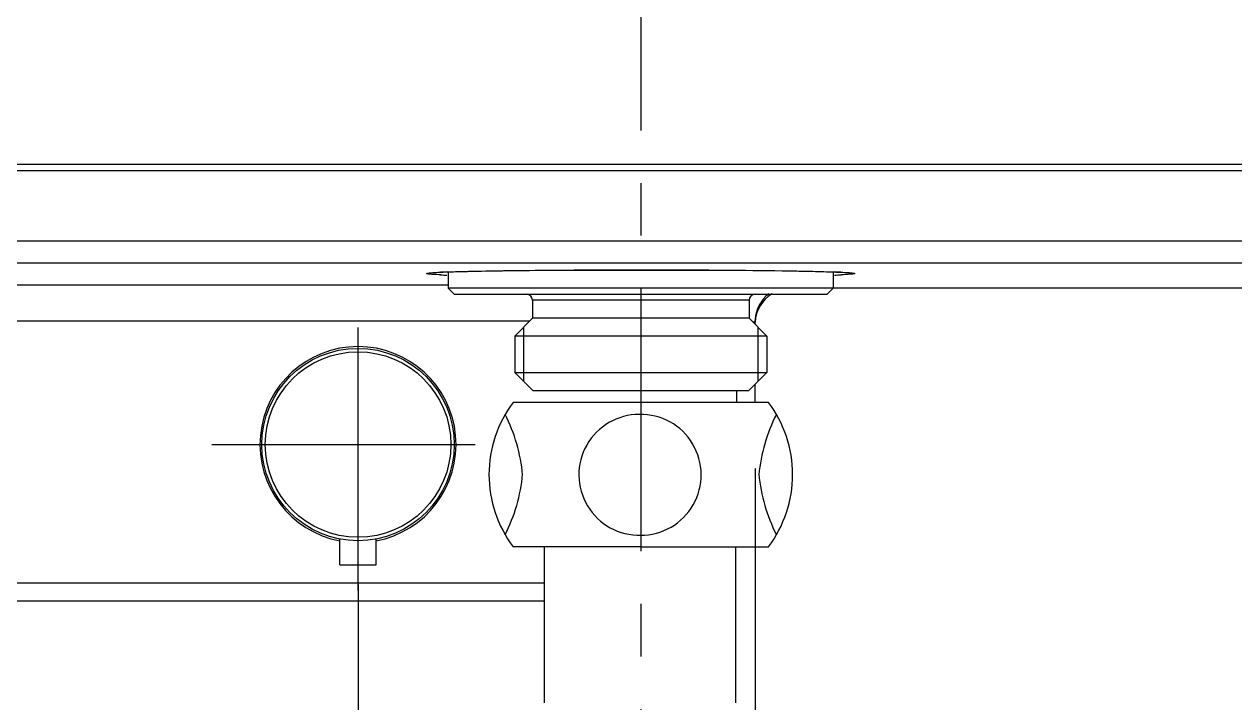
# Model space of a CAD drawing. Extents: x 39521 to 39941, y -9225 to -8631.
# Drawn here: x 39680.25 to 39700.38, y -9100.22 to -9088.93 of the extents above; entities that cross this region are included whole.
import ezdxf

# ---------------------------------------------------------------- set-up
doc = ezdxf.new("R2010")
doc.units = 0
doc.header["$LTSCALE"] = 7
doc.header["$MEASUREMENT"] = 0
doc.linetypes.add('CENTER', pattern=[2, 1.25, -0.25, 0.25, -0.25])
doc.layers.get('0').update_dxf_attribs({"color": 2, "linetype": 'CONTINUOUS'})
for name, color, linetype in [('CL', 1, 'CENTER'), ('D', 2, 'CONTINUOUS'), ('DWG', 7, 'CONTINUOUS')]:
    doc.layers.add(name, color=color, linetype=linetype)

msp = doc.modelspace()

# ---------------------------------------------------------------- linework, layer by layer
at = {"color": 7, "linetype": 'Continuous', "lineweight": -3}
msp.add_line((39688.631, -9095.223), (39688.406, -9095.223), dxfattribs=at)
at = {"layer": 'CL', "ltscale": 0.5}
for p, q in [((39690.501, -9086.323), (39690.501, -9109.829)), ((39685.801, -9098.353), (39685.801, -9093.493)), ((39683.371, -9095.923), (39688.231, -9095.923))]:
    msp.add_line(p, q, dxfattribs=at)
at = {"layer": 'D'}
for p, q in [((39688.553, -9093.97), (39688.553, -9094.87)), ((39692.449, -9093.97), (39692.449, -9094.87)), ((39692.401, -9096.323), (39692.401, -9123.887)), ((39685.801, -9098.253), (39685.801, -9113.249))]:
    msp.add_line(p, q, dxfattribs=at)
at = {"layer": 'D', "color": 7}
msp.add_line((39692.625, -9095.223), (39688.378, -9095.223), dxfattribs=at)
at = {"layer": 'DWG'}
for p, q in [((39700.801, -9091.263), (39676.503, -9091.263)), ((39700.801, -9091.371), (39676.488, -9091.371)), ((39676.323, -9092.535), (39700.801, -9092.535)), ((39676.272, -9092.9), (39700.801, -9092.9)), ((39687.301, -9093.051), (39687.301, -9093.323)), ((39688.914, -9093.023), (39692.088, -9093.023)), ((39690.236, -9093.016), (39690.501, -9093.016)), ((39691.742, -9093.02), (39691.997, -9093.022)), ((39691.997, -9093.022), (39692.237, -9093.024)), ((39692.237, -9093.024), (39692.463, -9093.026)), ((39692.463, -9093.026), (39692.674, -9093.029)), ((39693.701, -9093.051), (39693.701, -9093.323)), ((39687.301, -9093.27), (39676.212, -9093.27)), ((39700.801, -9093.323), (39687.301, -9093.323)), ((39687.401, -9093.423), (39687.301, -9093.323)), ((39693.601, -9093.423), (39693.701, -9093.323)), ((39687.401, -9093.423), (39693.601, -9093.423)), ((39692.301, -9093.523), (39688.701, -9093.523)), ((39688.701, -9093.523), (39688.701, -9093.823)), ((39692.301, -9093.523), (39692.301, -9093.823)), ((39688.653, -9093.87), (39676.101, -9093.87)), ((39688.701, -9093.823), (39688.406, -9094.118)), ((39692.301, -9093.823), (39688.701, -9093.823)), ((39692.597, -9094.118), (39692.301, -9093.823)), ((39692.401, -9093.922), (39692.401, -9093.886)), ((39692.597, -9094.118), (39688.406, -9094.118)), ((39688.406, -9094.118), (39688.406, -9094.723)), ((39692.597, -9094.118), (39692.597, -9094.723)), ((39688.406, -9094.723), (39692.597, -9094.723)), ((39688.706, -9095.023), (39688.406, -9094.723)), ((39692.297, -9095.023), (39692.597, -9094.723)), ((39692.401, -9095.223), (39692.401, -9094.919)), ((39688.706, -9095.023), (39692.297, -9095.023)), ((39692.101, -9095.223), (39692.101, -9095.023)), ((39685.501, -9097.923), (39685.501, -9097.493)), ((39686.101, -9097.923), (39686.101, -9097.493)), ((39690.501, -9097.623), (39688.378, -9097.623)), ((39688.902, -9098.2), (39688.902, -9097.623)), ((39690.501, -9097.623), (39692.625, -9097.623)), ((39692.082, -9098.215), (39692.082, -9097.623)), ((39685.501, -9097.923), (39686.101, -9097.923)), ((39611.601, -9098.223), (39688.902, -9098.223)), ((39688.902, -9100.22), (39688.902, -9098.2)), ((39692.082, -9100.22), (39692.082, -9098.215)), ((39611.601, -9098.523), (39688.902, -9098.523))]:
    msp.add_line(p, q, dxfattribs=at)
for points in [[(39686.964, -9093.072), (39686.968, -9093.071), (39686.976, -9093.07), (39686.987, -9093.069), (39687.003, -9093.067), (39687.022, -9093.065), (39687.045, -9093.063), (39687.072, -9093.062), (39687.102, -9093.06)], [(39687.102, -9093.06), (39687.137, -9093.058), (39687.175, -9093.056), (39687.217, -9093.054), (39687.262, -9093.052)], [(39687.262, -9093.052), (39687.312, -9093.051), (39687.366, -9093.049), (39687.423, -9093.047), (39687.485, -9093.045), (39687.551, -9093.043), (39687.621, -9093.042), (39687.694, -9093.04), (39687.772, -9093.038), (39687.854, -9093.037), (39687.94, -9093.035), (39688.03, -9093.033)], [(39688.03, -9093.033), (39688.124, -9093.032), (39688.222, -9093.03), (39688.323, -9093.029), (39688.429, -9093.028), (39688.538, -9093.026), (39688.651, -9093.025), (39688.767, -9093.024), (39688.886, -9093.023)], [(39688.886, -9093.023), (39689.135, -9093.021), (39689.264, -9093.02), (39689.396, -9093.019), (39689.53, -9093.018), (39689.667, -9093.018), (39689.807, -9093.017), (39689.948, -9093.017), (39690.091, -9093.016), (39690.236, -9093.016)], [(39690.501, -9093.016), (39690.759, -9093.016), (39690.907, -9093.016), (39691.052, -9093.017), (39691.196, -9093.017), (39691.337, -9093.018), (39691.475, -9093.018), (39691.61, -9093.019), (39691.742, -9093.02)], [(39692.674, -9093.029), (39692.868, -9093.032), (39692.96, -9093.033), (39693.047, -9093.035), (39693.13, -9093.036), (39693.209, -9093.038), (39693.284, -9093.039), (39693.354, -9093.041), (39693.421, -9093.043), (39693.484, -9093.044), (39693.543, -9093.046), (39693.599, -9093.048), (39693.65, -9093.049), (39693.698, -9093.051), (39693.743, -9093.053), (39693.784, -9093.054), (39693.822, -9093.056), (39693.856, -9093.058), (39693.887, -9093.059), (39693.915, -9093.061), (39693.94, -9093.062), (39693.962, -9093.064), (39693.981, -9093.065), (39693.998, -9093.067), (39694.012, -9093.068), (39694.023, -9093.07), (39694.031, -9093.071), (39694.037, -9093.072)]]:
    msp.add_lwpolyline(points, dxfattribs=at)
for radius in [1.6, 1.543]:
    msp.add_circle((39685.801, -9095.923), radius, dxfattribs=at)
for centre, radius, start, end in [((39687.722, -9105.099), 12.055, 92.0942, 92.617), ((39687.723, -9081.019), 12.094, 267.4011, 267.892), ((39693.275, -9105.228), 12.184, 87.4022, 87.9054), ((39693.284, -9081.148), 11.964, 272.1077, 272.6182), ((39688.601, -9093.523), 0.1, 0, 90), ((39692.401, -9093.523), 0.1, 90, 180), ((39693, -9093.886), 0.6, 128.2469, 175.9498), ((39692.992, -9093.886), 0.592, 175.8772, 179.992), ((39685.801, -9095.923), 1.63, 280.6056, 259.3942), ((39689.978, -9096.423), 2, 143.1301, 180), ((39691.025, -9096.423), 2, 0, 36.8699), ((39685.819, -9096.671), 2.729, 5.1319, 27.2302), ((39690.478, -9096.427), 1.005, 90, 271.3434), ((39690.501, -9096.427), 1.005, 269.7811, 91.3481), ((39695.183, -9096.671), 2.729, 152.7698, 174.8681), ((39689.978, -9096.423), 2, 180, 216.8699), ((39685.819, -9096.174), 2.729, 332.7698, 354.8681), ((39695.183, -9096.174), 2.729, 185.1319, 207.2302), ((39691.025, -9096.423), 2, 323.1301, 360)]:
    msp.add_arc(centre, radius, start, end, dxfattribs=at)
msp.add_ellipse((39693.001, -9093.923), major_axis=(0, -0.6), ratio=0.999848, start_param=9.981071, end_param=10.936191, dxfattribs=at)
for points, knots in [([(39687.175, -9093.1), (39687.133, -9093.098), (39687.055, -9093.094), (39687.001, -9093.09), (39686.927, -9093.081), (39686.954, -9093.073), (39686.961, -9093.072)], [0, 0, 0, 0, 0.492554, 0.799371, 0.917429, 1, 1, 1, 1]), ([(39686.989, -9093.068), (39687, -9093.067), (39687.061, -9093.062), (39687.122, -9093.059), (39687.171, -9093.056)], [0, 0, 0, 0, 0.18142, 1, 1, 1, 1]), ([(39687.281, -9093.052), (39687.317, -9093.05), (39687.484, -9093.045), (39687.652, -9093.041), (39687.784, -9093.038)], [0, 0, 0, 0, 0.21132, 1, 1, 1, 1]), ([(39687.784, -9093.038), (39687.971, -9093.034), (39688.876, -9093.02), (39689.782, -9093.016), (39690.501, -9093.016)], [0, 0, 0, 0, 0.205824, 1, 1, 1, 1]), ([(39690.501, -9093.016), (39690.757, -9093.016), (39691.662, -9093.018), (39692.568, -9093.025), (39693.218, -9093.038)], [0, 0, 0, 0, 0.282141, 1, 1, 1, 1]), ([(39693.218, -9093.038), (39693.266, -9093.039), (39693.434, -9093.043), (39693.601, -9093.047), (39693.721, -9093.052)], [0, 0, 0, 0, 0.287623, 1, 1, 1, 1]), ([(39693.827, -9093.056), (39693.873, -9093.058), (39693.933, -9093.062), (39694.006, -9093.066), (39694.035, -9093.073), (39694.056, -9093.071), (39694.062, -9093.084), (39694.038, -9093.083), (39694.028, -9093.087), (39694.019, -9093.088)], [0, 0, 0, 0, 0.48956, 0.656731, 0.771204, 0.832926, 0.848743, 0.898138, 1, 1, 1, 1]), ([(39694.019, -9093.088), (39694.008, -9093.089), (39693.945, -9093.095), (39693.882, -9093.098), (39693.831, -9093.1)], [0, 0, 0, 0, 0.176475, 1, 1, 1, 1]), ([(39692.386, -9093.881), (39692.39, -9093.882), (39692.394, -9093.883), (39692.401, -9093.885), (39692.401, -9093.886)], [0, 0, 0, 0, 0.716688, 1, 1, 1, 1])]:
    msp.add_open_spline(points, degree=3, knots=knots, dxfattribs=at)
for points in [[(39686.961, -9093.072), (39686.97, -9093.07), (39686.98, -9093.069), (39686.989, -9093.068)], [(39692.359, -9093.878), (39692.368, -9093.879), (39692.377, -9093.88), (39692.386, -9093.881)]]:
    msp.add_open_spline(points, degree=3, dxfattribs=at)

doc.saveas('drawing.dxf')
